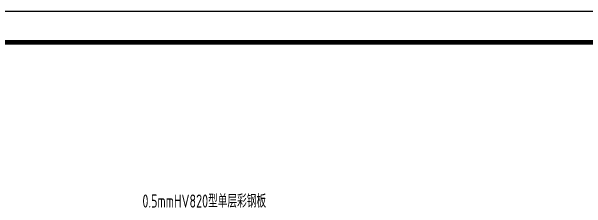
# Model space of a CAD drawing. Extents: x 180850 to 1399066, y 113487 to 334416.
# Drawn here: x 840360 to 860025, y 310234 to 316984 of the extents above; entities that cross this region are included whole.
import ezdxf

# ---------------------------------------------------------------- set-up
doc = ezdxf.new("R2010")
doc.units = 0
doc.header["$LTSCALE"] = 1000
doc.layers.add('PUB_TITLE', color=4, linetype='Continuous')
doc.layers.add('TEXT', color=7, linetype='Continuous')
doc.styles.add('C', font='tssdeng.shx', dxfattribs={"height": 3, "bigfont": 'tssdchn.shx'})

msp = doc.modelspace()

# ---------------------------------------------------------------- linework, layer by layer
at = {"layer": 'PUB_TITLE'}
msp.add_lwpolyline([(797760.1818366298, 253984.1570315323), (886860.1818366298, 253984.1570315323), (886860.1818366298, 316984.1570315323), (797760.1818366298, 316984.1570315323)], close=True, dxfattribs=at)
at = {"layer": 'PUB_TITLE', "const_width": 159.09075}
msp.add_lwpolyline([(799875.4188366296, 255044.7935315323), (799875.4188366296, 315923.5205315323), (885360.1818366298, 315923.5205315323), (885360.1818366298, 255044.7935315323)], close=True, dxfattribs=at)

# ---------------------------------------------------------------- texts
at = {"layer": 'TEXT', "style": 'C', "width": 0.7}
msp.add_text('0.5mmHV820型单层彩钢板', height=450.0000000374999, dxfattribs=at).set_placement((844838.1579825925, 310265.0391428507, -0.8588636219624313))

doc.saveas('drawing.dxf')
